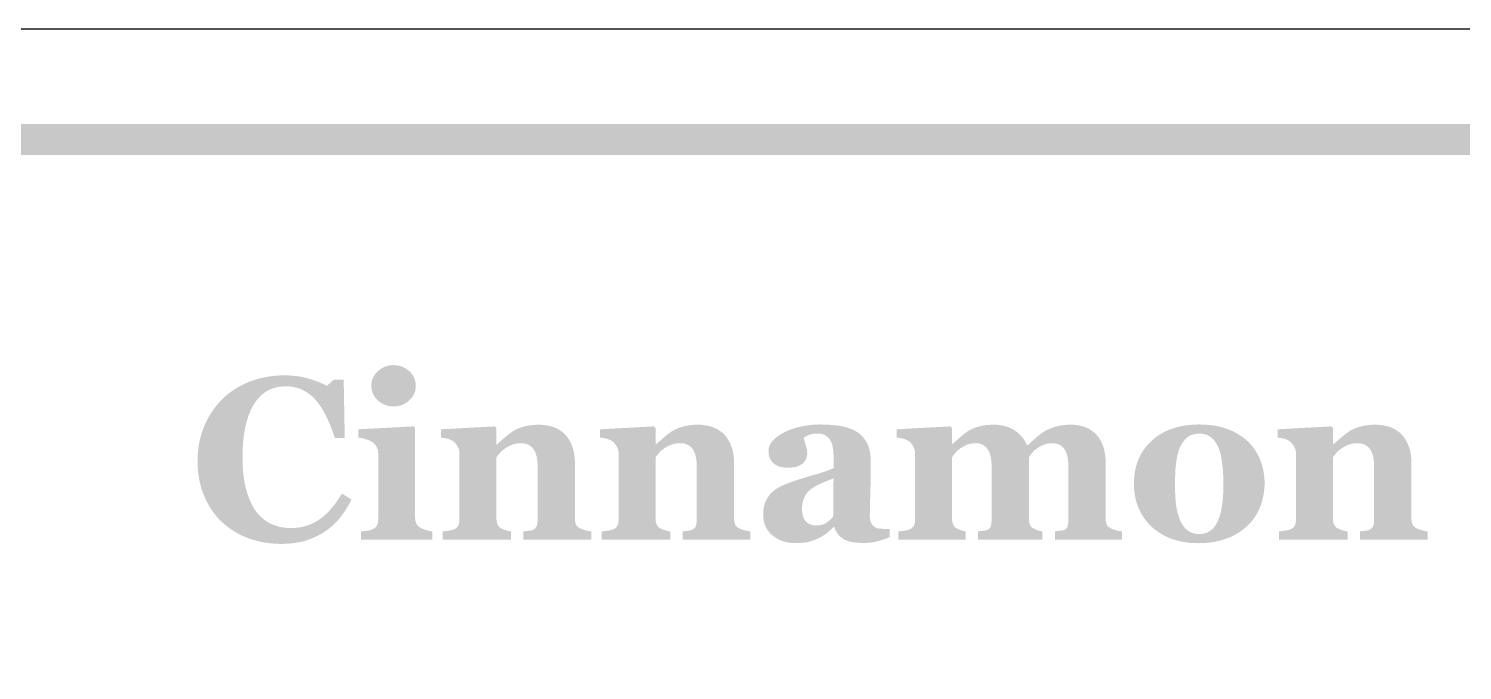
# Model space of a CAD drawing. Header units: millimetres. Extents: x 6 to 594, y 82 to 394.
# Drawn here: x 22.79 to 41.44, y 195.5 to 203.84 of the extents above; entities that cross this region are included whole.
import ezdxf

# ---------------------------------------------------------------- set-up
doc = ezdxf.new("R2010")
doc.units = ezdxf.units.MM
doc.layers.add('CUT', color=1, linetype='Continuous')
doc.layers.add('RASTER', color=7, linetype='Continuous')

msp = doc.modelspace()

# ---------------------------------------------------------------- hatches: boundary and pattern name
at = {"layer": 'RASTER'}
h = msp.add_hatch(color=7, dxfattribs=at)
h.paths.add_polyline_path([(7.2, 200.4), (7.234, 200.916), (7.337, 201.363), (7.509, 201.741), (7.75, 202.05), (8.059, 202.291), (8.438, 202.463), (8.884, 202.566), (9.4, 202.6), (66.6, 202.6), (67.116, 202.566), (67.563, 202.463), (67.941, 202.291), (68.25, 202.05), (68.491, 201.741), (68.663, 201.363), (68.766, 200.916), (68.8, 200.4), (68.8, 187.2), (68.766, 186.684), (68.663, 186.238), (68.491, 185.859), (68.25, 185.55), (67.941, 185.309), (67.563, 185.138), (67.116, 185.034), (66.6, 185), (9.4, 185), (8.884, 185.034), (8.438, 185.138), (8.059, 185.309), (7.75, 185.55), (7.509, 185.859), (7.337, 186.238), (7.234, 186.684), (7.2, 187.2)])
h.paths.add_polyline_path([(7.6, 200.4), (7.6, 187.2), (7.628, 186.778), (7.712, 186.413), (7.853, 186.103), (8.05, 185.85), (8.303, 185.653), (8.612, 185.513), (8.978, 185.428), (9.4, 185.4), (66.6, 185.4), (67.022, 185.428), (67.387, 185.513), (67.697, 185.653), (67.95, 185.85), (68.147, 186.103), (68.288, 186.413), (68.372, 186.778), (68.4, 187.2), (68.4, 200.4), (68.372, 200.822), (68.288, 201.188), (68.147, 201.497), (67.95, 201.75), (67.697, 201.947), (67.387, 202.088), (67.022, 202.172), (66.6, 202.2), (9.4, 202.2), (8.978, 202.172), (8.612, 202.088), (8.303, 201.947), (8.05, 201.75), (7.853, 201.497), (7.712, 201.188), (7.628, 200.822), (7.6, 200.4)])
h = msp.add_hatch(color=7, dxfattribs=at)
h.paths.add_polyline_path([(28.04, 197.2), (27.114, 197.2), (27.114, 197.307), (27.124, 197.308), (27.133, 197.308), (27.142, 197.309), (27.152, 197.31), (27.161, 197.311), (27.17, 197.312), (27.18, 197.313), (27.189, 197.314), (27.198, 197.315), (27.206, 197.317), (27.215, 197.318), (27.223, 197.32), (27.23, 197.322), (27.238, 197.324), (27.245, 197.326), (27.252, 197.329), (27.263, 197.334), (27.273, 197.339), (27.283, 197.344), (27.292, 197.35), (27.299, 197.357), (27.306, 197.364), (27.312, 197.371), (27.318, 197.379), (27.322, 197.388), (27.326, 197.397), (27.329, 197.407), (27.332, 197.418), (27.334, 197.429), (27.335, 197.441), (27.336, 197.453), (27.337, 197.467), (27.337, 198.319), (27.336, 198.332), (27.335, 198.344), (27.333, 198.356), (27.331, 198.367), (27.328, 198.378), (27.323, 198.389), (27.319, 198.399), (27.313, 198.409), (27.307, 198.419), (27.301, 198.428), (27.294, 198.436), (27.287, 198.444), (27.279, 198.452), (27.271, 198.459), (27.263, 198.465), (27.255, 198.471), (27.248, 198.476), (27.24, 198.48), (27.231, 198.484), (27.221, 198.489), (27.211, 198.493), (27.2, 198.497), (27.188, 198.501), (27.175, 198.505), (27.162, 198.509), (27.149, 198.513), (27.136, 198.516), (27.124, 198.518), (27.112, 198.521), (27.1, 198.523), (27.089, 198.524), (27.077, 198.526), (27.077, 198.633), (27.795, 198.671), (27.817, 198.649), (27.817, 197.486), (27.817, 197.473), (27.819, 197.461), (27.82, 197.449), (27.823, 197.438), (27.826, 197.428), (27.829, 197.417), (27.834, 197.408), (27.839, 197.398), (27.845, 197.39), (27.851, 197.382), (27.858, 197.374), (27.866, 197.367), (27.874, 197.361), (27.883, 197.355), (27.892, 197.35), (27.902, 197.345), (27.91, 197.342), (27.917, 197.339), (27.925, 197.336), (27.933, 197.333), (27.941, 197.33), (27.949, 197.327), (27.958, 197.324), (27.967, 197.322), (27.975, 197.319), (27.984, 197.317), (27.993, 197.315), (28.002, 197.313), (28.012, 197.311), (28.021, 197.309), (28.03, 197.308), (28.04, 197.307)])
h.paths.add_polyline_path([(27.826, 199.198), (27.825, 199.171), (27.821, 199.144), (27.814, 199.119), (27.805, 199.095), (27.792, 199.072), (27.778, 199.05), (27.76, 199.028), (27.74, 199.008), (27.718, 198.99), (27.695, 198.974), (27.672, 198.961), (27.647, 198.95), (27.621, 198.941), (27.594, 198.935), (27.566, 198.931), (27.537, 198.93), (27.508, 198.931), (27.48, 198.935), (27.453, 198.941), (27.427, 198.95), (27.402, 198.961), (27.378, 198.974), (27.355, 198.99), (27.333, 199.008), (27.313, 199.028), (27.296, 199.05), (27.281, 199.072), (27.269, 199.095), (27.259, 199.119), (27.253, 199.144), (27.249, 199.171), (27.247, 199.198), (27.249, 199.225), (27.253, 199.252), (27.259, 199.277), (27.269, 199.301), (27.281, 199.325), (27.296, 199.347), (27.313, 199.368), (27.333, 199.388), (27.355, 199.407), (27.378, 199.423), (27.402, 199.437), (27.427, 199.448), (27.453, 199.456), (27.48, 199.463), (27.508, 199.466), (27.537, 199.468), (27.566, 199.466), (27.595, 199.463), (27.622, 199.456), (27.648, 199.448), (27.673, 199.437), (27.696, 199.423), (27.719, 199.407), (27.741, 199.388), (27.761, 199.368), (27.778, 199.347), (27.793, 199.325), (27.805, 199.301), (27.814, 199.277), (27.821, 199.252), (27.825, 199.225), (27.826, 199.198)])
for points in [[(26.074, 197.144), (26.017, 197.145), (25.962, 197.149), (25.907, 197.155), (25.853, 197.163), (25.8, 197.173), (25.748, 197.186), (25.697, 197.201), (25.646, 197.218), (25.597, 197.238), (25.55, 197.259), (25.504, 197.283), (25.46, 197.309), (25.417, 197.337), (25.376, 197.367), (25.337, 197.399), (25.299, 197.433), (25.264, 197.468), (25.23, 197.506), (25.199, 197.545), (25.169, 197.587), (25.142, 197.63), (25.116, 197.676), (25.092, 197.724), (25.071, 197.773), (25.051, 197.825), (25.034, 197.877), (25.02, 197.931), (25.008, 197.986), (24.999, 198.043), (24.992, 198.1), (24.988, 198.159), (24.987, 198.22), (24.988, 198.279), (24.992, 198.338), (24.999, 198.396), (25.008, 198.452), (25.02, 198.508), (25.034, 198.562), (25.052, 198.615), (25.071, 198.667), (25.093, 198.718), (25.118, 198.767), (25.144, 198.814), (25.173, 198.859), (25.203, 198.903), (25.236, 198.945), (25.271, 198.985), (25.308, 199.024), (25.346, 199.06), (25.386, 199.094), (25.428, 199.125), (25.472, 199.155), (25.518, 199.183), (25.566, 199.208), (25.615, 199.232), (25.667, 199.253), (25.72, 199.272), (25.773, 199.289), (25.828, 199.303), (25.884, 199.314), (25.94, 199.323), (25.997, 199.329), (26.056, 199.333), (26.115, 199.334), (26.158, 199.334), (26.199, 199.332), (26.24, 199.328), (26.28, 199.324), (26.319, 199.318), (26.357, 199.311), (26.394, 199.302), (26.43, 199.293), (26.465, 199.282), (26.498, 199.271), (26.53, 199.26), (26.561, 199.248), (26.59, 199.236), (26.618, 199.224), (26.645, 199.211), (26.67, 199.198), (26.761, 199.279), (26.888, 199.279), (26.902, 198.52), (26.773, 198.52), (26.745, 198.604), (26.715, 198.682), (26.684, 198.754), (26.652, 198.821), (26.618, 198.882), (26.583, 198.937), (26.547, 198.986), (26.509, 199.03), (26.47, 199.068), (26.428, 199.101), (26.384, 199.129), (26.338, 199.152), (26.29, 199.169), (26.24, 199.182), (26.188, 199.19), (26.134, 199.192), (26.067, 199.188), (26.005, 199.177), (25.946, 199.158), (25.892, 199.132), (25.841, 199.097), (25.795, 199.056), (25.753, 199.007), (25.715, 198.95), (25.681, 198.886), (25.652, 198.816), (25.628, 198.74), (25.607, 198.658), (25.592, 198.57), (25.581, 198.476), (25.574, 198.376), (25.572, 198.269), (25.572, 198.209), (25.575, 198.15), (25.578, 198.094), (25.584, 198.04), (25.591, 197.988), (25.599, 197.939), (25.609, 197.892), (25.621, 197.847), (25.633, 197.804), (25.647, 197.763), (25.662, 197.725), (25.677, 197.689), (25.694, 197.655), (25.711, 197.622), (25.729, 197.593), (25.749, 197.565), (25.771, 197.538), (25.793, 197.513), (25.817, 197.49), (25.841, 197.468), (25.867, 197.449), (25.894, 197.431), (25.921, 197.415), (25.949, 197.401), (25.979, 197.389), (26.009, 197.379), (26.04, 197.37), (26.071, 197.362), (26.104, 197.357), (26.137, 197.353), (26.171, 197.35), (26.206, 197.349), (26.256, 197.351), (26.306, 197.356), (26.353, 197.365), (26.4, 197.377), (26.445, 197.393), (26.488, 197.412), (26.53, 197.435), (26.571, 197.461), (26.611, 197.49), (26.65, 197.524), (26.688, 197.56), (26.725, 197.601), (26.761, 197.645), (26.796, 197.692), (26.83, 197.743), (26.864, 197.798), (26.99, 197.721), (26.973, 197.69), (26.957, 197.659), (26.94, 197.629), (26.922, 197.599), (26.904, 197.571), (26.885, 197.543), (26.866, 197.517), (26.846, 197.491), (26.825, 197.466), (26.804, 197.442), (26.782, 197.418), (26.759, 197.396), (26.736, 197.375), (26.711, 197.354), (26.686, 197.334), (26.66, 197.316), (26.631, 197.296), (26.601, 197.278), (26.57, 197.26), (26.538, 197.244), (26.506, 197.229), (26.473, 197.215), (26.439, 197.202), (26.404, 197.19), (26.369, 197.179), (26.331, 197.17), (26.292, 197.162), (26.252, 197.156), (26.21, 197.151), (26.166, 197.147), (26.121, 197.145), (26.074, 197.144)], [(30.108, 197.2), (29.226, 197.2), (29.226, 197.307), (29.233, 197.308), (29.241, 197.308), (29.249, 197.309), (29.257, 197.31), (29.266, 197.311), (29.275, 197.312), (29.284, 197.313), (29.294, 197.314), (29.303, 197.315), (29.312, 197.317), (29.321, 197.318), (29.328, 197.32), (29.336, 197.322), (29.342, 197.324), (29.348, 197.326), (29.354, 197.329), (29.361, 197.333), (29.368, 197.338), (29.374, 197.343), (29.38, 197.349), (29.385, 197.355), (29.39, 197.361), (29.394, 197.368), (29.398, 197.376), (29.401, 197.384), (29.403, 197.393), (29.406, 197.403), (29.408, 197.414), (29.409, 197.426), (29.41, 197.438), (29.411, 197.452), (29.411, 197.467), (29.411, 198.152), (29.41, 198.188), (29.407, 198.222), (29.403, 198.254), (29.397, 198.283), (29.389, 198.31), (29.38, 198.335), (29.369, 198.357), (29.356, 198.377), (29.341, 198.395), (29.325, 198.41), (29.307, 198.423), (29.288, 198.434), (29.267, 198.442), (29.244, 198.448), (29.22, 198.451), (29.194, 198.452), (29.18, 198.452), (29.165, 198.451), (29.151, 198.45), (29.138, 198.448), (29.124, 198.446), (29.111, 198.443), (29.098, 198.439), (29.085, 198.435), (29.072, 198.43), (29.06, 198.425), (29.047, 198.419), (29.035, 198.413), (29.023, 198.407), (29.01, 198.399), (28.998, 198.392), (28.986, 198.384), (28.976, 198.376), (28.966, 198.369), (28.957, 198.361), (28.948, 198.354), (28.94, 198.346), (28.932, 198.339), (28.925, 198.331), (28.918, 198.324), (28.912, 198.316), (28.906, 198.309), (28.9, 198.301), (28.894, 198.295), (28.889, 198.288), (28.884, 198.282), (28.879, 198.275), (28.875, 198.269), (28.875, 197.483), (28.875, 197.47), (28.876, 197.458), (28.877, 197.447), (28.878, 197.436), (28.88, 197.425), (28.883, 197.415), (28.886, 197.406), (28.889, 197.397), (28.893, 197.389), (28.898, 197.381), (28.903, 197.374), (28.909, 197.367), (28.915, 197.361), (28.922, 197.355), (28.93, 197.35), (28.938, 197.345), (28.944, 197.342), (28.95, 197.339), (28.957, 197.336), (28.964, 197.333), (28.972, 197.33), (28.979, 197.327), (28.988, 197.324), (28.996, 197.322), (29.005, 197.319), (29.014, 197.317), (29.022, 197.315), (29.031, 197.313), (29.04, 197.311), (29.048, 197.309), (29.057, 197.308), (29.065, 197.307), (29.065, 197.2), (28.175, 197.2), (28.175, 197.307), (28.184, 197.308), (28.193, 197.309), (28.202, 197.309), (28.211, 197.31), (28.221, 197.311), (28.23, 197.313), (28.239, 197.314), (28.249, 197.315), (28.258, 197.316), (28.267, 197.318), (28.275, 197.319), (28.283, 197.321), (28.291, 197.323), (28.298, 197.325), (28.305, 197.327), (28.312, 197.329), (28.324, 197.333), (28.334, 197.338), (28.343, 197.343), (28.352, 197.349), (28.359, 197.356), (28.366, 197.363), (28.372, 197.371), (28.377, 197.379), (28.381, 197.387), (28.384, 197.397), (28.387, 197.407), (28.39, 197.418), (28.392, 197.429), (28.393, 197.441), (28.394, 197.453), (28.394, 197.467), (28.394, 198.319), (28.394, 198.33), (28.393, 198.342), (28.391, 198.353), (28.388, 198.364), (28.385, 198.375), (28.381, 198.386), (28.376, 198.397), (28.371, 198.408), (28.365, 198.419), (28.358, 198.429), (28.351, 198.439), (28.344, 198.448), (28.336, 198.457), (28.327, 198.465), (28.319, 198.473), (28.309, 198.48), (28.303, 198.485), (28.295, 198.489), (28.288, 198.493), (28.279, 198.496), (28.271, 198.5), (28.262, 198.503), (28.253, 198.507), (28.243, 198.51), (28.232, 198.512), (28.222, 198.515), (28.211, 198.517), (28.2, 198.519), (28.189, 198.521), (28.178, 198.523), (28.166, 198.524), (28.154, 198.526), (28.154, 198.633), (28.853, 198.671), (28.875, 198.649), (28.875, 198.436), (28.881, 198.436), (28.891, 198.446), (28.902, 198.456), (28.914, 198.466), (28.926, 198.477), (28.939, 198.488), (28.952, 198.499), (28.966, 198.512), (28.98, 198.524), (28.995, 198.537), (29.009, 198.549), (29.023, 198.56), (29.037, 198.571), (29.05, 198.581), (29.063, 198.59), (29.076, 198.599), (29.089, 198.608), (29.103, 198.616), (29.118, 198.625), (29.134, 198.633), (29.151, 198.64), (29.17, 198.648), (29.189, 198.655), (29.209, 198.661), (29.231, 198.668), (29.253, 198.674), (29.275, 198.679), (29.298, 198.683), (29.322, 198.686), (29.345, 198.689), (29.369, 198.691), (29.393, 198.692), (29.418, 198.693), (29.476, 198.691), (29.53, 198.684), (29.581, 198.674), (29.627, 198.659), (29.67, 198.64), (29.709, 198.616), (29.745, 198.589), (29.776, 198.557), (29.804, 198.522), (29.829, 198.484), (29.849, 198.443), (29.866, 198.4), (29.879, 198.353), (29.888, 198.304), (29.894, 198.252), (29.896, 198.198), (29.896, 197.48), (29.896, 197.467), (29.897, 197.454), (29.898, 197.442), (29.9, 197.431), (29.902, 197.421), (29.905, 197.411), (29.908, 197.402), (29.912, 197.393), (29.916, 197.386), (29.922, 197.378), (29.928, 197.371), (29.935, 197.364), (29.943, 197.358), (29.952, 197.352), (29.961, 197.347), (29.972, 197.342), (29.978, 197.34), (29.984, 197.337), (29.991, 197.334), (29.998, 197.332), (30.006, 197.329), (30.013, 197.327), (30.021, 197.324), (30.03, 197.322), (30.039, 197.319), (30.048, 197.317), (30.057, 197.315), (30.067, 197.313), (30.077, 197.311), (30.087, 197.309), (30.097, 197.308), (30.108, 197.307)], [(32.178, 197.2), (31.296, 197.2), (31.296, 197.307), (31.303, 197.308), (31.311, 197.308), (31.319, 197.309), (31.327, 197.31), (31.336, 197.311), (31.344, 197.312), (31.354, 197.313), (31.364, 197.314), (31.373, 197.315), (31.382, 197.317), (31.391, 197.318), (31.398, 197.32), (31.406, 197.322), (31.412, 197.324), (31.418, 197.326), (31.424, 197.329), (31.431, 197.333), (31.438, 197.338), (31.444, 197.343), (31.45, 197.349), (31.455, 197.355), (31.46, 197.361), (31.464, 197.368), (31.468, 197.376), (31.471, 197.384), (31.473, 197.393), (31.476, 197.403), (31.477, 197.414), (31.479, 197.426), (31.48, 197.438), (31.481, 197.452), (31.481, 197.467), (31.481, 198.152), (31.48, 198.188), (31.477, 198.222), (31.473, 198.254), (31.467, 198.283), (31.459, 198.31), (31.45, 198.335), (31.439, 198.357), (31.426, 198.377), (31.411, 198.395), (31.395, 198.41), (31.377, 198.423), (31.358, 198.434), (31.337, 198.442), (31.314, 198.448), (31.29, 198.451), (31.264, 198.452), (31.249, 198.452), (31.235, 198.451), (31.221, 198.45), (31.207, 198.448), (31.194, 198.446), (31.181, 198.443), (31.168, 198.439), (31.155, 198.435), (31.142, 198.43), (31.13, 198.425), (31.117, 198.419), (31.105, 198.413), (31.092, 198.407), (31.08, 198.399), (31.068, 198.392), (31.056, 198.384), (31.046, 198.376), (31.036, 198.369), (31.026, 198.361), (31.018, 198.354), (31.009, 198.346), (31.002, 198.339), (30.994, 198.331), (30.988, 198.324), (30.982, 198.316), (30.975, 198.309), (30.97, 198.301), (30.964, 198.295), (30.959, 198.288), (30.954, 198.282), (30.949, 198.275), (30.945, 198.269), (30.945, 197.483), (30.945, 197.47), (30.945, 197.458), (30.947, 197.447), (30.948, 197.436), (30.95, 197.425), (30.953, 197.415), (30.956, 197.406), (30.959, 197.397), (30.963, 197.389), (30.968, 197.381), (30.973, 197.374), (30.979, 197.367), (30.985, 197.361), (30.992, 197.355), (30.999, 197.35), (31.008, 197.345), (31.014, 197.342), (31.02, 197.339), (31.027, 197.336), (31.034, 197.333), (31.041, 197.33), (31.049, 197.327), (31.058, 197.324), (31.066, 197.322), (31.075, 197.319), (31.084, 197.317), (31.092, 197.315), (31.101, 197.313), (31.11, 197.311), (31.118, 197.309), (31.127, 197.308), (31.135, 197.307), (31.135, 197.2), (30.244, 197.2), (30.244, 197.307), (30.254, 197.308), (30.263, 197.309), (30.272, 197.309), (30.281, 197.31), (30.29, 197.311), (30.3, 197.313), (30.309, 197.314), (30.318, 197.315), (30.328, 197.316), (30.336, 197.318), (30.345, 197.319), (30.353, 197.321), (30.361, 197.323), (30.368, 197.325), (30.375, 197.327), (30.382, 197.329), (30.393, 197.333), (30.404, 197.338), (30.413, 197.343), (30.422, 197.349), (30.429, 197.356), (30.436, 197.363), (30.442, 197.371), (30.447, 197.379), (30.451, 197.387), (30.454, 197.397), (30.457, 197.407), (30.46, 197.418), (30.462, 197.429), (30.463, 197.441), (30.464, 197.453), (30.464, 197.467), (30.464, 198.319), (30.464, 198.33), (30.463, 198.342), (30.461, 198.353), (30.458, 198.364), (30.455, 198.375), (30.451, 198.386), (30.446, 198.397), (30.441, 198.408), (30.435, 198.419), (30.428, 198.429), (30.421, 198.439), (30.414, 198.448), (30.406, 198.457), (30.397, 198.465), (30.388, 198.473), (30.379, 198.48), (30.372, 198.485), (30.365, 198.489), (30.357, 198.493), (30.349, 198.496), (30.341, 198.5), (30.332, 198.503), (30.322, 198.507), (30.313, 198.51), (30.302, 198.512), (30.292, 198.515), (30.281, 198.517), (30.27, 198.519), (30.259, 198.521), (30.248, 198.523), (30.236, 198.524), (30.224, 198.526), (30.224, 198.633), (30.923, 198.671), (30.945, 198.649), (30.945, 198.436), (30.95, 198.436), (30.961, 198.446), (30.972, 198.456), (30.984, 198.466), (30.996, 198.477), (31.009, 198.488), (31.022, 198.499), (31.036, 198.512), (31.05, 198.524), (31.065, 198.537), (31.079, 198.549), (31.093, 198.56), (31.106, 198.571), (31.12, 198.581), (31.133, 198.59), (31.146, 198.599), (31.158, 198.608), (31.173, 198.616), (31.188, 198.625), (31.204, 198.633), (31.221, 198.64), (31.239, 198.648), (31.259, 198.655), (31.279, 198.661), (31.301, 198.668), (31.323, 198.674), (31.345, 198.679), (31.368, 198.683), (31.391, 198.686), (31.415, 198.689), (31.439, 198.691), (31.463, 198.692), (31.488, 198.693), (31.546, 198.691), (31.6, 198.684), (31.65, 198.674), (31.697, 198.659), (31.74, 198.64), (31.779, 198.616), (31.814, 198.589), (31.846, 198.557), (31.874, 198.522), (31.898, 198.484), (31.919, 198.443), (31.936, 198.4), (31.949, 198.353), (31.958, 198.304), (31.964, 198.252), (31.966, 198.198), (31.966, 197.48), (31.966, 197.467), (31.967, 197.454), (31.968, 197.442), (31.97, 197.431), (31.972, 197.421), (31.975, 197.411), (31.978, 197.402), (31.982, 197.393), (31.986, 197.386), (31.991, 197.378), (31.998, 197.371), (32.005, 197.364), (32.013, 197.358), (32.022, 197.352), (32.031, 197.347), (32.042, 197.342), (32.048, 197.34), (32.054, 197.337), (32.061, 197.334), (32.068, 197.332), (32.075, 197.329), (32.083, 197.327), (32.091, 197.324), (32.1, 197.322), (32.108, 197.319), (32.117, 197.317), (32.127, 197.315), (32.136, 197.313), (32.146, 197.311), (32.157, 197.309), (32.167, 197.308), (32.178, 197.307)], [(37.012, 197.2), (36.139, 197.2), (36.139, 197.307), (36.147, 197.308), (36.155, 197.309), (36.163, 197.31), (36.172, 197.311), (36.18, 197.312), (36.189, 197.313), (36.198, 197.314), (36.206, 197.314), (36.215, 197.315), (36.223, 197.316), (36.231, 197.318), (36.239, 197.319), (36.246, 197.321), (36.252, 197.324), (36.259, 197.326), (36.265, 197.329), (36.273, 197.333), (36.28, 197.337), (36.286, 197.343), (36.291, 197.348), (36.296, 197.355), (36.3, 197.362), (36.303, 197.37), (36.306, 197.378), (36.308, 197.387), (36.31, 197.396), (36.311, 197.407), (36.313, 197.417), (36.313, 197.429), (36.314, 197.441), (36.315, 197.453), (36.315, 197.467), (36.315, 198.151), (36.314, 198.187), (36.311, 198.221), (36.307, 198.253), (36.301, 198.283), (36.294, 198.31), (36.285, 198.335), (36.274, 198.357), (36.261, 198.377), (36.247, 198.395), (36.232, 198.41), (36.215, 198.423), (36.196, 198.434), (36.176, 198.442), (36.155, 198.448), (36.132, 198.451), (36.108, 198.452), (36.093, 198.452), (36.078, 198.451), (36.063, 198.45), (36.049, 198.447), (36.035, 198.445), (36.021, 198.441), (36.009, 198.437), (35.996, 198.433), (35.984, 198.428), (35.972, 198.422), (35.96, 198.416), (35.949, 198.411), (35.938, 198.404), (35.927, 198.398), (35.916, 198.391), (35.906, 198.384), (35.896, 198.376), (35.886, 198.368), (35.877, 198.361), (35.868, 198.353), (35.86, 198.345), (35.853, 198.337), (35.846, 198.33), (35.84, 198.322), (35.834, 198.315), (35.829, 198.307), (35.824, 198.3), (35.818, 198.294), (35.814, 198.287), (35.809, 198.281), (35.805, 198.275), (35.801, 198.269), (35.801, 197.483), (35.801, 197.47), (35.801, 197.458), (35.802, 197.446), (35.804, 197.435), (35.805, 197.425), (35.808, 197.415), (35.81, 197.406), (35.813, 197.397), (35.816, 197.389), (35.821, 197.381), (35.825, 197.374), (35.831, 197.368), (35.837, 197.361), (35.844, 197.355), (35.851, 197.35), (35.859, 197.345), (35.865, 197.342), (35.871, 197.339), (35.878, 197.336), (35.884, 197.333), (35.891, 197.33), (35.898, 197.327), (35.905, 197.324), (35.913, 197.322), (35.92, 197.319), (35.928, 197.317), (35.936, 197.315), (35.944, 197.313), (35.952, 197.311), (35.96, 197.309), (35.968, 197.308), (35.976, 197.307), (35.976, 197.2), (35.14, 197.2), (35.14, 197.307), (35.147, 197.308), (35.155, 197.308), (35.162, 197.309), (35.171, 197.31), (35.179, 197.311), (35.188, 197.312), (35.198, 197.313), (35.207, 197.314), (35.217, 197.315), (35.226, 197.317), (35.234, 197.318), (35.242, 197.32), (35.249, 197.322), (35.255, 197.324), (35.261, 197.326), (35.266, 197.329), (35.273, 197.333), (35.28, 197.338), (35.286, 197.343), (35.291, 197.349), (35.296, 197.355), (35.3, 197.361), (35.303, 197.368), (35.306, 197.376), (35.308, 197.384), (35.31, 197.393), (35.312, 197.403), (35.313, 197.414), (35.314, 197.426), (35.315, 197.438), (35.316, 197.452), (35.316, 197.467), (35.316, 198.151), (35.315, 198.187), (35.312, 198.221), (35.308, 198.253), (35.302, 198.283), (35.295, 198.31), (35.286, 198.335), (35.275, 198.357), (35.262, 198.377), (35.248, 198.395), (35.233, 198.41), (35.216, 198.423), (35.197, 198.434), (35.177, 198.442), (35.156, 198.448), (35.133, 198.451), (35.109, 198.452), (35.094, 198.452), (35.079, 198.451), (35.064, 198.45), (35.05, 198.447), (35.036, 198.445), (35.022, 198.441), (35.01, 198.437), (34.997, 198.433), (34.985, 198.428), (34.973, 198.422), (34.961, 198.416), (34.95, 198.411), (34.939, 198.404), (34.928, 198.398), (34.917, 198.391), (34.907, 198.384), (34.897, 198.376), (34.887, 198.368), (34.878, 198.361), (34.869, 198.353), (34.861, 198.345), (34.854, 198.337), (34.847, 198.33), (34.841, 198.322), (34.835, 198.315), (34.83, 198.307), (34.825, 198.3), (34.819, 198.294), (34.815, 198.287), (34.81, 198.281), (34.806, 198.275), (34.802, 198.269), (34.802, 197.483), (34.802, 197.47), (34.802, 197.458), (34.803, 197.447), (34.805, 197.436), (34.807, 197.425), (34.809, 197.416), (34.812, 197.406), (34.815, 197.398), (34.818, 197.39), (34.823, 197.382), (34.827, 197.375), (34.833, 197.368), (34.839, 197.361), (34.846, 197.355), (34.853, 197.35), (34.862, 197.345), (34.868, 197.342), (34.874, 197.339), (34.88, 197.336), (34.887, 197.333), (34.893, 197.33), (34.9, 197.327), (34.908, 197.324), (34.915, 197.322), (34.923, 197.319), (34.93, 197.317), (34.938, 197.315), (34.946, 197.313), (34.954, 197.311), (34.962, 197.309), (34.97, 197.308), (34.979, 197.307), (34.979, 197.2), (34.101, 197.2), (34.101, 197.307), (34.111, 197.308), (34.12, 197.308), (34.13, 197.309), (34.139, 197.31), (34.148, 197.311), (34.158, 197.312), (34.167, 197.313), (34.176, 197.314), (34.185, 197.315), (34.194, 197.317), (34.202, 197.318), (34.21, 197.32), (34.218, 197.322), (34.225, 197.324), (34.232, 197.326), (34.239, 197.329), (34.25, 197.334), (34.261, 197.339), (34.27, 197.344), (34.279, 197.35), (34.286, 197.357), (34.293, 197.364), (34.299, 197.371), (34.303, 197.379), (34.308, 197.388), (34.311, 197.397), (34.314, 197.407), (34.317, 197.418), (34.319, 197.429), (34.32, 197.441), (34.321, 197.453), (34.321, 197.467), (34.321, 198.319), (34.321, 198.331), (34.319, 198.342), (34.318, 198.354), (34.315, 198.365), (34.311, 198.377), (34.307, 198.388), (34.302, 198.399), (34.296, 198.411), (34.29, 198.422), (34.283, 198.432), (34.276, 198.441), (34.269, 198.45), (34.261, 198.459), (34.253, 198.467), (34.245, 198.474), (34.236, 198.48), (34.229, 198.485), (34.222, 198.489), (34.214, 198.493), (34.206, 198.496), (34.198, 198.5), (34.189, 198.503), (34.179, 198.507), (34.169, 198.51), (34.159, 198.512), (34.149, 198.515), (34.138, 198.517), (34.127, 198.519), (34.116, 198.521), (34.104, 198.523), (34.093, 198.524), (34.081, 198.526), (34.081, 198.633), (34.78, 198.671), (34.802, 198.649), (34.802, 198.442), (34.807, 198.442), (34.818, 198.452), (34.829, 198.461), (34.84, 198.472), (34.852, 198.482), (34.865, 198.493), (34.878, 198.505), (34.891, 198.517), (34.905, 198.529), (34.919, 198.542), (34.933, 198.553), (34.946, 198.564), (34.96, 198.575), (34.973, 198.585), (34.986, 198.594), (34.998, 198.603), (35.011, 198.611), (35.025, 198.619), (35.04, 198.627), (35.056, 198.635), (35.073, 198.643), (35.091, 198.65), (35.11, 198.657), (35.129, 198.663), (35.15, 198.669), (35.172, 198.675), (35.194, 198.679), (35.216, 198.684), (35.239, 198.687), (35.263, 198.689), (35.287, 198.691), (35.311, 198.692), (35.336, 198.693), (35.377, 198.692), (35.416, 198.688), (35.454, 198.682), (35.489, 198.675), (35.523, 198.664), (35.556, 198.652), (35.586, 198.637), (35.615, 198.62), (35.642, 198.601), (35.667, 198.581), (35.69, 198.559), (35.711, 198.536), (35.73, 198.511), (35.747, 198.485), (35.761, 198.457), (35.774, 198.428), (35.787, 198.428), (35.798, 198.438), (35.81, 198.448), (35.822, 198.459), (35.835, 198.471), (35.848, 198.482), (35.862, 198.495), (35.876, 198.507), (35.891, 198.521), (35.907, 198.534), (35.921, 198.546), (35.936, 198.558), (35.95, 198.569), (35.964, 198.579), (35.978, 198.589), (35.991, 198.598), (36.004, 198.606), (36.019, 198.615), (36.035, 198.624), (36.051, 198.632), (36.069, 198.64), (36.088, 198.647), (36.108, 198.655), (36.128, 198.661), (36.15, 198.668), (36.172, 198.674), (36.195, 198.679), (36.218, 198.683), (36.242, 198.686), (36.266, 198.689), (36.29, 198.691), (36.315, 198.692), (36.34, 198.693), (36.393, 198.691), (36.444, 198.685), (36.491, 198.674), (36.535, 198.66), (36.576, 198.642), (36.614, 198.619), (36.649, 198.593), (36.68, 198.562), (36.708, 198.528), (36.732, 198.49), (36.753, 198.449), (36.77, 198.404), (36.783, 198.356), (36.792, 198.305), (36.798, 198.25), (36.8, 198.192), (36.8, 197.48), (36.8, 197.467), (36.801, 197.454), (36.802, 197.442), (36.804, 197.431), (36.806, 197.42), (36.809, 197.41), (36.812, 197.401), (36.816, 197.393), (36.82, 197.385), (36.825, 197.377), (36.831, 197.37), (36.838, 197.364), (36.846, 197.357), (36.855, 197.352), (36.864, 197.347), (36.874, 197.342), (36.88, 197.34), (36.887, 197.337), (36.893, 197.334), (36.9, 197.332), (36.908, 197.329), (36.916, 197.327), (36.924, 197.324), (36.932, 197.322), (36.941, 197.319), (36.95, 197.317), (36.959, 197.315), (36.969, 197.313), (36.979, 197.311), (36.99, 197.309), (37.001, 197.308), (37.012, 197.307)], [(40.989, 197.2), (40.107, 197.2), (40.107, 197.307), (40.114, 197.308), (40.122, 197.308), (40.13, 197.309), (40.138, 197.31), (40.147, 197.311), (40.156, 197.312), (40.165, 197.313), (40.175, 197.314), (40.184, 197.315), (40.193, 197.317), (40.202, 197.318), (40.209, 197.32), (40.217, 197.322), (40.223, 197.324), (40.229, 197.326), (40.235, 197.329), (40.242, 197.333), (40.249, 197.338), (40.255, 197.343), (40.261, 197.349), (40.266, 197.355), (40.271, 197.361), (40.275, 197.368), (40.279, 197.376), (40.282, 197.384), (40.284, 197.393), (40.287, 197.403), (40.288, 197.414), (40.29, 197.426), (40.291, 197.438), (40.292, 197.452), (40.292, 197.467), (40.292, 198.152), (40.291, 198.188), (40.288, 198.222), (40.284, 198.254), (40.278, 198.283), (40.27, 198.31), (40.261, 198.335), (40.25, 198.357), (40.237, 198.377), (40.222, 198.395), (40.206, 198.41), (40.188, 198.423), (40.169, 198.434), (40.148, 198.442), (40.125, 198.448), (40.101, 198.451), (40.075, 198.452), (40.06, 198.452), (40.046, 198.451), (40.032, 198.45), (40.018, 198.448), (40.005, 198.446), (39.992, 198.443), (39.979, 198.439), (39.966, 198.435), (39.953, 198.43), (39.941, 198.425), (39.928, 198.419), (39.916, 198.413), (39.904, 198.407), (39.891, 198.399), (39.879, 198.392), (39.867, 198.384), (39.857, 198.376), (39.847, 198.369), (39.837, 198.361), (39.829, 198.354), (39.82, 198.346), (39.813, 198.339), (39.806, 198.331), (39.799, 198.324), (39.793, 198.316), (39.787, 198.309), (39.781, 198.301), (39.775, 198.295), (39.77, 198.288), (39.765, 198.282), (39.76, 198.275), (39.756, 198.269), (39.756, 197.483), (39.756, 197.47), (39.757, 197.458), (39.758, 197.447), (39.759, 197.436), (39.761, 197.425), (39.764, 197.415), (39.767, 197.406), (39.77, 197.397), (39.774, 197.389), (39.779, 197.381), (39.784, 197.374), (39.79, 197.367), (39.796, 197.361), (39.803, 197.355), (39.81, 197.35), (39.819, 197.345), (39.825, 197.342), (39.831, 197.339), (39.838, 197.336), (39.845, 197.333), (39.852, 197.33), (39.86, 197.327), (39.869, 197.324), (39.877, 197.322), (39.886, 197.319), (39.895, 197.317), (39.903, 197.315), (39.912, 197.313), (39.921, 197.311), (39.929, 197.309), (39.938, 197.308), (39.946, 197.307), (39.946, 197.2), (39.055, 197.2), (39.055, 197.307), (39.065, 197.308), (39.074, 197.309), (39.083, 197.309), (39.092, 197.31), (39.101, 197.311), (39.111, 197.313), (39.12, 197.314), (39.129, 197.315), (39.139, 197.316), (39.147, 197.318), (39.156, 197.319), (39.164, 197.321), (39.172, 197.323), (39.179, 197.325), (39.186, 197.327), (39.193, 197.329), (39.204, 197.333), (39.215, 197.338), (39.224, 197.343), (39.233, 197.349), (39.24, 197.356), (39.247, 197.363), (39.253, 197.371), (39.258, 197.379), (39.262, 197.387), (39.265, 197.397), (39.268, 197.407), (39.271, 197.418), (39.273, 197.429), (39.274, 197.441), (39.275, 197.453), (39.275, 197.467), (39.275, 198.319), (39.275, 198.33), (39.274, 198.342), (39.272, 198.353), (39.269, 198.364), (39.266, 198.375), (39.262, 198.386), (39.257, 198.397), (39.252, 198.408), (39.246, 198.419), (39.239, 198.429), (39.232, 198.439), (39.225, 198.448), (39.217, 198.457), (39.208, 198.465), (39.199, 198.473), (39.19, 198.48), (39.183, 198.485), (39.176, 198.489), (39.168, 198.493), (39.16, 198.496), (39.152, 198.5), (39.143, 198.503), (39.133, 198.507), (39.124, 198.51), (39.113, 198.512), (39.103, 198.515), (39.092, 198.517), (39.081, 198.519), (39.07, 198.521), (39.059, 198.523), (39.047, 198.524), (39.035, 198.526), (39.035, 198.633), (39.734, 198.671), (39.756, 198.649), (39.756, 198.436), (39.761, 198.436), (39.772, 198.446), (39.783, 198.456), (39.795, 198.466), (39.807, 198.477), (39.82, 198.488), (39.833, 198.499), (39.847, 198.512), (39.861, 198.524), (39.876, 198.537), (39.89, 198.549), (39.904, 198.56), (39.917, 198.571), (39.931, 198.581), (39.944, 198.59), (39.957, 198.599), (39.969, 198.608), (39.984, 198.616), (39.999, 198.625), (40.015, 198.633), (40.032, 198.64), (40.05, 198.648), (40.07, 198.655), (40.09, 198.661), (40.112, 198.668), (40.134, 198.674), (40.156, 198.679), (40.179, 198.683), (40.202, 198.686), (40.226, 198.689), (40.25, 198.691), (40.274, 198.692), (40.299, 198.693), (40.357, 198.691), (40.411, 198.684), (40.461, 198.674), (40.508, 198.659), (40.551, 198.64), (40.59, 198.616), (40.626, 198.589), (40.657, 198.557), (40.685, 198.522), (40.709, 198.484), (40.73, 198.443), (40.747, 198.4), (40.76, 198.353), (40.769, 198.304), (40.775, 198.252), (40.777, 198.198), (40.777, 197.48), (40.777, 197.467), (40.778, 197.454), (40.779, 197.442), (40.781, 197.431), (40.783, 197.421), (40.786, 197.411), (40.789, 197.402), (40.793, 197.393), (40.797, 197.386), (40.803, 197.378), (40.809, 197.371), (40.816, 197.364), (40.824, 197.358), (40.833, 197.352), (40.842, 197.347), (40.853, 197.342), (40.859, 197.34), (40.865, 197.337), (40.872, 197.334), (40.879, 197.332), (40.886, 197.329), (40.894, 197.327), (40.902, 197.324), (40.911, 197.322), (40.919, 197.319), (40.928, 197.317), (40.938, 197.315), (40.947, 197.313), (40.957, 197.311), (40.968, 197.309), (40.978, 197.308), (40.989, 197.307)]]:
    msp.add_hatch(color=7, dxfattribs=at).paths.add_polyline_path(points)
h = msp.add_hatch(color=7, dxfattribs=at)
h.paths.add_polyline_path([(33.989, 197.231), (33.972, 197.224), (33.955, 197.217), (33.937, 197.211), (33.918, 197.204), (33.899, 197.198), (33.879, 197.191), (33.858, 197.185), (33.836, 197.179), (33.814, 197.174), (33.792, 197.169), (33.769, 197.165), (33.746, 197.162), (33.722, 197.159), (33.699, 197.158), (33.675, 197.156), (33.65, 197.156), (33.607, 197.157), (33.566, 197.159), (33.528, 197.164), (33.494, 197.169), (33.462, 197.177), (33.433, 197.186), (33.408, 197.197), (33.385, 197.21), (33.365, 197.224), (33.346, 197.239), (33.329, 197.256), (33.314, 197.275), (33.3, 197.294), (33.288, 197.316), (33.278, 197.338), (33.269, 197.363), (33.26, 197.363), (33.248, 197.35), (33.236, 197.339), (33.224, 197.327), (33.212, 197.316), (33.2, 197.306), (33.188, 197.296), (33.176, 197.287), (33.165, 197.278), (33.153, 197.269), (33.141, 197.261), (33.129, 197.253), (33.117, 197.245), (33.104, 197.238), (33.092, 197.231), (33.079, 197.224), (33.066, 197.218), (33.049, 197.21), (33.032, 197.203), (33.015, 197.196), (32.998, 197.19), (32.982, 197.184), (32.965, 197.179), (32.949, 197.174), (32.933, 197.17), (32.916, 197.166), (32.898, 197.163), (32.878, 197.161), (32.857, 197.158), (32.834, 197.157), (32.809, 197.156), (32.783, 197.155), (32.755, 197.155), (32.713, 197.156), (32.673, 197.161), (32.635, 197.169), (32.598, 197.18), (32.562, 197.194), (32.528, 197.211), (32.496, 197.231), (32.465, 197.255), (32.437, 197.281), (32.413, 197.309), (32.392, 197.339), (32.375, 197.372), (32.362, 197.406), (32.352, 197.442), (32.347, 197.48), (32.345, 197.521), (32.345, 197.544), (32.347, 197.567), (32.349, 197.588), (32.352, 197.609), (32.355, 197.629), (32.36, 197.648), (32.365, 197.666), (32.371, 197.683), (32.378, 197.699), (32.386, 197.715), (32.394, 197.73), (32.403, 197.745), (32.413, 197.76), (32.423, 197.774), (32.434, 197.788), (32.446, 197.801), (32.457, 197.812), (32.469, 197.823), (32.481, 197.833), (32.493, 197.843), (32.506, 197.853), (32.52, 197.862), (32.534, 197.87), (32.548, 197.878), (32.562, 197.886), (32.577, 197.893), (32.593, 197.901), (32.608, 197.908), (32.624, 197.915), (32.641, 197.922), (32.658, 197.929), (32.675, 197.935), (32.708, 197.947), (32.744, 197.96), (32.781, 197.972), (32.82, 197.985), (32.86, 197.997), (32.902, 198.01), (32.946, 198.023), (32.991, 198.036), (33.036, 198.049), (33.077, 198.061), (33.115, 198.073), (33.151, 198.085), (33.183, 198.096), (33.212, 198.108), (33.238, 198.118), (33.26, 198.129), (33.26, 198.269), (33.26, 198.279), (33.26, 198.289), (33.26, 198.3), (33.259, 198.312), (33.258, 198.324), (33.257, 198.337), (33.256, 198.351), (33.255, 198.366), (33.253, 198.381), (33.251, 198.395), (33.248, 198.408), (33.245, 198.421), (33.242, 198.434), (33.238, 198.445), (33.234, 198.457), (33.23, 198.467), (33.224, 198.479), (33.218, 198.49), (33.211, 198.5), (33.203, 198.51), (33.195, 198.52), (33.186, 198.529), (33.176, 198.538), (33.165, 198.546), (33.154, 198.554), (33.142, 198.56), (33.128, 198.566), (33.114, 198.57), (33.099, 198.574), (33.084, 198.576), (33.067, 198.578), (33.05, 198.578), (33.034, 198.578), (33.019, 198.577), (33.004, 198.576), (32.99, 198.574), (32.977, 198.571), (32.965, 198.568), (32.953, 198.564), (32.942, 198.56), (32.931, 198.556), (32.921, 198.551), (32.912, 198.546), (32.903, 198.542), (32.894, 198.537), (32.887, 198.532), (32.879, 198.528), (32.872, 198.523), (32.874, 198.515), (32.876, 198.506), (32.878, 198.496), (32.881, 198.486), (32.884, 198.474), (32.888, 198.462), (32.892, 198.448), (32.897, 198.433), (32.902, 198.418), (32.906, 198.404), (32.91, 198.389), (32.913, 198.374), (32.915, 198.36), (32.916, 198.346), (32.917, 198.332), (32.918, 198.318), (32.918, 198.311), (32.917, 198.304), (32.916, 198.297), (32.914, 198.29), (32.913, 198.282), (32.91, 198.273), (32.908, 198.265), (32.905, 198.255), (32.901, 198.246), (32.897, 198.238), (32.893, 198.23), (32.888, 198.222), (32.883, 198.215), (32.878, 198.208), (32.872, 198.202), (32.866, 198.196), (32.858, 198.189), (32.849, 198.182), (32.84, 198.176), (32.831, 198.17), (32.821, 198.165), (32.811, 198.16), (32.801, 198.155), (32.791, 198.151), (32.78, 198.147), (32.767, 198.144), (32.753, 198.141), (32.738, 198.139), (32.721, 198.137), (32.703, 198.136), (32.684, 198.135), (32.663, 198.135), (32.633, 198.135), (32.605, 198.138), (32.579, 198.143), (32.555, 198.149), (32.532, 198.158), (32.512, 198.168), (32.493, 198.18), (32.477, 198.194), (32.462, 198.209), (32.449, 198.226), (32.438, 198.243), (32.43, 198.262), (32.423, 198.282), (32.418, 198.303), (32.415, 198.325), (32.414, 198.348), (32.415, 198.369), (32.418, 198.388), (32.423, 198.408), (32.43, 198.426), (32.439, 198.444), (32.45, 198.462), (32.464, 198.479), (32.479, 198.496), (32.496, 198.512), (32.513, 198.527), (32.532, 198.541), (32.551, 198.555), (32.572, 198.568), (32.593, 198.581), (32.615, 198.592), (32.638, 198.603), (32.661, 198.614), (32.686, 198.624), (32.711, 198.633), (32.737, 198.642), (32.764, 198.651), (32.792, 198.658), (32.821, 198.665), (32.85, 198.671), (32.88, 198.677), (32.909, 198.682), (32.938, 198.686), (32.966, 198.69), (32.994, 198.692), (33.021, 198.694), (33.047, 198.695), (33.073, 198.696), (33.108, 198.695), (33.143, 198.695), (33.176, 198.693), (33.209, 198.691), (33.241, 198.689), (33.273, 198.686), (33.304, 198.683), (33.334, 198.679), (33.363, 198.674), (33.392, 198.668), (33.419, 198.661), (33.447, 198.653), (33.473, 198.644), (33.499, 198.633), (33.523, 198.622), (33.548, 198.609), (33.57, 198.596), (33.591, 198.581), (33.61, 198.564), (33.629, 198.546), (33.647, 198.527), (33.663, 198.506), (33.678, 198.484), (33.692, 198.46), (33.704, 198.435), (33.715, 198.408), (33.724, 198.379), (33.732, 198.348), (33.738, 198.316), (33.742, 198.281), (33.745, 198.245), (33.745, 198.206), (33.745, 198.164), (33.745, 198.12), (33.744, 198.074), (33.744, 198.025), (33.743, 197.975), (33.742, 197.923), (33.74, 197.87), (33.739, 197.814), (33.737, 197.759), (33.736, 197.71), (33.735, 197.665), (33.734, 197.626), (33.733, 197.591), (33.733, 197.561), (33.732, 197.535), (33.732, 197.515), (33.732, 197.499), (33.733, 197.484), (33.735, 197.469), (33.737, 197.456), (33.74, 197.443), (33.743, 197.432), (33.747, 197.421), (33.752, 197.411), (33.757, 197.402), (33.763, 197.393), (33.77, 197.385), (33.777, 197.378), (33.785, 197.371), (33.794, 197.365), (33.803, 197.359), (33.813, 197.354), (33.819, 197.351), (33.827, 197.349), (33.835, 197.346), (33.845, 197.344), (33.855, 197.343), (33.866, 197.342), (33.878, 197.341), (33.891, 197.34), (33.904, 197.339), (33.917, 197.339), (33.93, 197.339), (33.942, 197.338), (33.954, 197.338), (33.966, 197.338), (33.977, 197.338), (33.989, 197.338)])
h.paths.add_polyline_path([(33.26, 197.994), (33.24, 197.987), (33.22, 197.98), (33.199, 197.972), (33.179, 197.964), (33.159, 197.956), (33.138, 197.948), (33.118, 197.939), (33.098, 197.93), (33.078, 197.921), (33.059, 197.912), (33.042, 197.903), (33.025, 197.893), (33.009, 197.884), (32.994, 197.874), (32.979, 197.865), (32.966, 197.855), (32.953, 197.844), (32.94, 197.833), (32.929, 197.821), (32.918, 197.808), (32.907, 197.795), (32.898, 197.78), (32.889, 197.766), (32.881, 197.75), (32.874, 197.734), (32.868, 197.717), (32.862, 197.699), (32.858, 197.681), (32.855, 197.662), (32.852, 197.642), (32.851, 197.621), (32.85, 197.6), (32.851, 197.572), (32.854, 197.547), (32.858, 197.523), (32.863, 197.501), (32.871, 197.482), (32.88, 197.464), (32.89, 197.448), (32.902, 197.434), (32.916, 197.422), (32.93, 197.412), (32.945, 197.403), (32.96, 197.396), (32.977, 197.39), (32.994, 197.386), (33.012, 197.384), (33.031, 197.383), (33.05, 197.384), (33.069, 197.385), (33.087, 197.388), (33.104, 197.391), (33.12, 197.396), (33.135, 197.402), (33.15, 197.408), (33.163, 197.416), (33.176, 197.425), (33.188, 197.434), (33.2, 197.443), (33.212, 197.453), (33.223, 197.463), (33.234, 197.474), (33.245, 197.486), (33.255, 197.497)])
h = msp.add_hatch(color=7, dxfattribs=at)
h.paths.add_polyline_path([(38.644, 198.48), (38.67, 198.454), (38.695, 198.427), (38.718, 198.399), (38.739, 198.369), (38.759, 198.338), (38.778, 198.306), (38.794, 198.273), (38.809, 198.239), (38.823, 198.203), (38.834, 198.167), (38.844, 198.13), (38.852, 198.092), (38.858, 198.054), (38.863, 198.014), (38.866, 197.975), (38.866, 197.934), (38.866, 197.894), (38.863, 197.854), (38.859, 197.815), (38.852, 197.776), (38.844, 197.738), (38.835, 197.7), (38.823, 197.663), (38.81, 197.627), (38.795, 197.592), (38.779, 197.557), (38.76, 197.525), (38.741, 197.493), (38.719, 197.463), (38.696, 197.434), (38.672, 197.406), (38.645, 197.38), (38.616, 197.354), (38.585, 197.328), (38.552, 197.305), (38.518, 197.283), (38.483, 197.263), (38.447, 197.244), (38.409, 197.227), (38.369, 197.212), (38.328, 197.198), (38.286, 197.186), (38.242, 197.176), (38.197, 197.168), (38.151, 197.161), (38.103, 197.157), (38.053, 197.154), (38.002, 197.153), (37.958, 197.154), (37.915, 197.156), (37.872, 197.16), (37.831, 197.166), (37.79, 197.173), (37.75, 197.182), (37.711, 197.192), (37.673, 197.204), (37.636, 197.218), (37.6, 197.233), (37.566, 197.25), (37.532, 197.268), (37.499, 197.289), (37.467, 197.31), (37.437, 197.333), (37.407, 197.358), (37.38, 197.383), (37.355, 197.41), (37.331, 197.438), (37.308, 197.468), (37.287, 197.499), (37.267, 197.531), (37.249, 197.565), (37.232, 197.601), (37.217, 197.637), (37.203, 197.675), (37.192, 197.714), (37.183, 197.754), (37.176, 197.794), (37.171, 197.836), (37.168, 197.879), (37.167, 197.924), (37.168, 197.967), (37.171, 198.009), (37.175, 198.05), (37.181, 198.09), (37.189, 198.128), (37.199, 198.165), (37.21, 198.202), (37.224, 198.236), (37.239, 198.27), (37.255, 198.303), (37.274, 198.335), (37.294, 198.366), (37.316, 198.396), (37.34, 198.425), (37.366, 198.453), (37.393, 198.48), (37.421, 198.505), (37.45, 198.529), (37.481, 198.551), (37.514, 198.571), (37.548, 198.59), (37.584, 198.608), (37.621, 198.624), (37.66, 198.639), (37.7, 198.652), (37.742, 198.664), (37.785, 198.674), (37.828, 198.682), (37.873, 198.688), (37.92, 198.692), (37.967, 198.695), (38.015, 198.696), (38.066, 198.695), (38.115, 198.692), (38.162, 198.688), (38.208, 198.682), (38.253, 198.674), (38.295, 198.664), (38.337, 198.652), (38.376, 198.639), (38.415, 198.624), (38.452, 198.608), (38.487, 198.59), (38.521, 198.571), (38.554, 198.551), (38.585, 198.529), (38.615, 198.505), (38.644, 198.48)])
h.paths.add_polyline_path([(38.269, 197.465), (38.277, 197.486), (38.284, 197.508), (38.291, 197.532), (38.297, 197.556), (38.303, 197.581), (38.308, 197.608), (38.312, 197.636), (38.316, 197.664), (38.32, 197.694), (38.323, 197.725), (38.326, 197.758), (38.328, 197.791), (38.33, 197.826), (38.331, 197.862), (38.332, 197.899), (38.332, 197.937), (38.332, 197.963), (38.331, 197.99), (38.33, 198.018), (38.328, 198.047), (38.326, 198.076), (38.324, 198.107), (38.321, 198.139), (38.317, 198.171), (38.313, 198.203), (38.309, 198.234), (38.304, 198.262), (38.299, 198.289), (38.293, 198.314), (38.287, 198.338), (38.28, 198.359), (38.273, 198.379), (38.264, 198.402), (38.254, 198.423), (38.243, 198.443), (38.231, 198.462), (38.219, 198.479), (38.205, 198.495), (38.191, 198.51), (38.176, 198.524), (38.16, 198.537), (38.143, 198.547), (38.124, 198.556), (38.105, 198.564), (38.085, 198.57), (38.064, 198.574), (38.042, 198.576), (38.018, 198.577), (37.993, 198.576), (37.969, 198.573), (37.946, 198.569), (37.925, 198.563), (37.905, 198.555), (37.886, 198.545), (37.868, 198.533), (37.852, 198.52), (37.837, 198.505), (37.823, 198.489), (37.809, 198.472), (37.797, 198.454), (37.785, 198.435), (37.775, 198.415), (37.765, 198.394), (37.756, 198.372), (37.749, 198.351), (37.742, 198.328), (37.736, 198.305), (37.73, 198.281), (37.725, 198.256), (37.721, 198.231), (37.717, 198.204), (37.714, 198.176), (37.711, 198.148), (37.708, 198.12), (37.706, 198.091), (37.705, 198.062), (37.704, 198.033), (37.703, 198.003), (37.702, 197.973), (37.702, 197.943), (37.702, 197.904), (37.703, 197.866), (37.703, 197.831), (37.704, 197.797), (37.706, 197.765), (37.708, 197.734), (37.71, 197.705), (37.712, 197.678), (37.715, 197.652), (37.719, 197.626), (37.724, 197.6), (37.73, 197.573), (37.736, 197.547), (37.744, 197.521), (37.753, 197.494), (37.762, 197.468), (37.771, 197.446), (37.781, 197.425), (37.791, 197.405), (37.803, 197.387), (37.816, 197.369), (37.829, 197.353), (37.843, 197.338), (37.859, 197.325), (37.875, 197.312), (37.892, 197.301), (37.911, 197.292), (37.93, 197.285), (37.951, 197.279), (37.972, 197.275), (37.995, 197.273), (38.018, 197.272), (38.04, 197.273), (38.061, 197.275), (38.081, 197.279), (38.1, 197.284), (38.118, 197.291), (38.136, 197.299), (38.153, 197.309), (38.169, 197.321), (38.185, 197.334), (38.199, 197.348), (38.213, 197.364), (38.226, 197.381), (38.238, 197.4), (38.249, 197.42), (38.259, 197.442), (38.269, 197.465)])

# ---------------------------------------------------------------- linework, layer by layer
at = {"layer": 'CUT'}
msp.add_lwpolyline([(8.999, 203.84), (67.001, 203.84)], dxfattribs=at)

doc.saveas('drawing.dxf')
